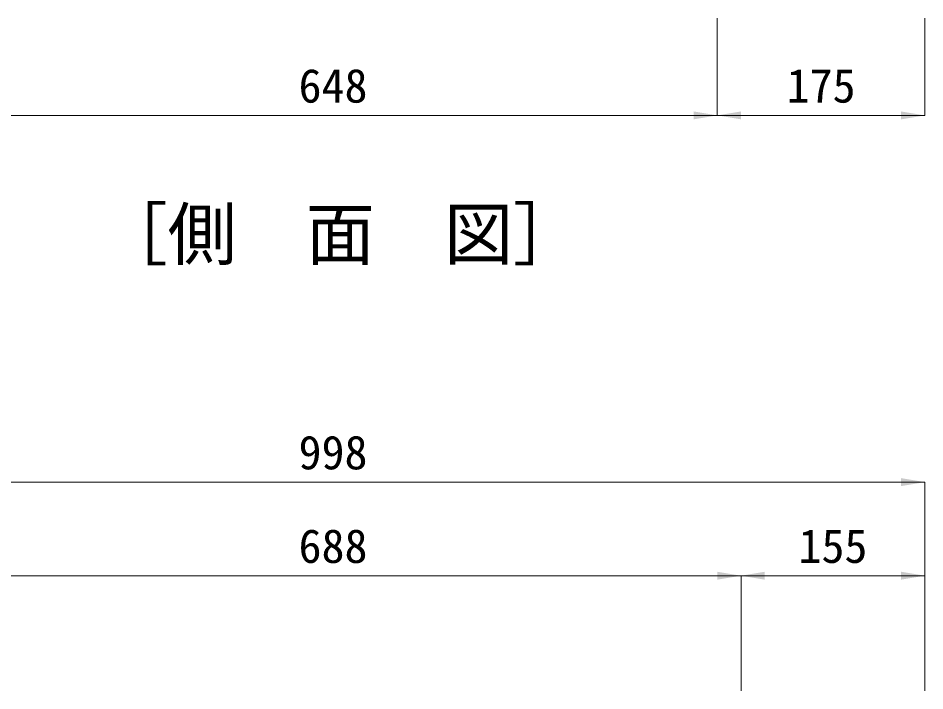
# Model space of a CAD drawing. Units: millimetres at full size. Extents: x 50430 to 101606, y 69050 to 91573.
# Drawn here: x 68960 to 69725, y 85740 to 86307 of the extents above; entities that cross this region are included whole.
import ezdxf
from ezdxf.enums import TextEntityAlignment as Align

# ---------------------------------------------------------------- set-up
doc = ezdxf.new("R2010")
doc.units = ezdxf.units.MM
doc.header["$LTSCALE"] = 50
doc.layers.add('寸法線', color=7, linetype='Continuous', lineweight=13)
doc.layers.add('文字', color=7, linetype='Continuous')
doc.styles.add('ＭＳ ゴシック', font='')
doc.styles.get('ＭＳ ゴシック').set_extended_font_data('MS Gothic')

# ---------------------------------------------------------------- blocks, each defined once
blk = doc.blocks.new('filled_arrow')
at = {"color": 0, "linetype": 'Continuous', "lineweight": -2}
blk.add_solid([(7.5, 1.25), (0, 0), (7.5, -1.25)], dxfattribs=at)

msp = doc.modelspace()

# ---------------------------------------------------------------- linework, layer by layer
at = {"layer": '寸法線', "lineweight": 9}
for p, q in [((69549.71, 86306.63), (69549.71, 86224.68)), ((69549.71, 86306.63), (69549.71, 86224.68)), ((69724.71, 86306.63), (69724.71, 86224.68)), ((68901.71, 86224.68), (69549.71, 86224.68)), ((69549.71, 86224.68), (69724.71, 86224.68)), ((68726.71, 85915.7), (69724.71, 85915.7)), ((69724.71, 85739.82), (69724.71, 85915.7)), ((68881.71, 85836.84), (69569.71, 85836.84)), ((69569.71, 85739.82), (69569.71, 85836.84)), ((69569.71, 85836.84), (69724.71, 85836.84)), ((69569.71, 85739.82), (69569.71, 85836.84)), ((69724.71, 85739.82), (69724.71, 85836.84))]:
    msp.add_line(p, q, dxfattribs=at)

# ---------------------------------------------------------------- block references
at = {"layer": '寸法線', "lineweight": 9, "xscale": 2.67, "yscale": 2.67, "rotation": 180}
for p in [(69549.71, 86224.68), (69724.71, 86224.68), (69724.71, 85915.7), (69569.71, 85836.84), (69724.71, 85836.84)]:
    msp.add_blockref('filled_arrow', p, dxfattribs=at)
at = {"layer": '寸法線', "lineweight": 9, "xscale": 2.67, "yscale": 2.67}
for p in [(69549.71, 86224.68), (69569.71, 85836.84)]:
    msp.add_blockref('filled_arrow', p, dxfattribs=at)

# ---------------------------------------------------------------- texts
at = {"layer": '寸法線', "style": 'ＭＳ ゴシック'}
for s, p in [('648', (69225.71, 86249.68)), ('175', (69637.21, 86249.68)), ('998', (69225.71, 85940.7)), ('688', (69225.71, 85861.84)), ('155', (69647.21, 85861.84))]:
    msp.add_text(s, height=28.48, dxfattribs=at).set_placement(p, align=Align.MIDDLE_CENTER)
at = {"layer": '文字', "style": 'ＭＳ ゴシック'}
msp.add_text('［側\u3000面\u3000図］', height=42.72, dxfattribs=at).set_placement((69027.9, 86090.47), align=Align.BOTTOM_LEFT)

doc.saveas('drawing.dxf')
